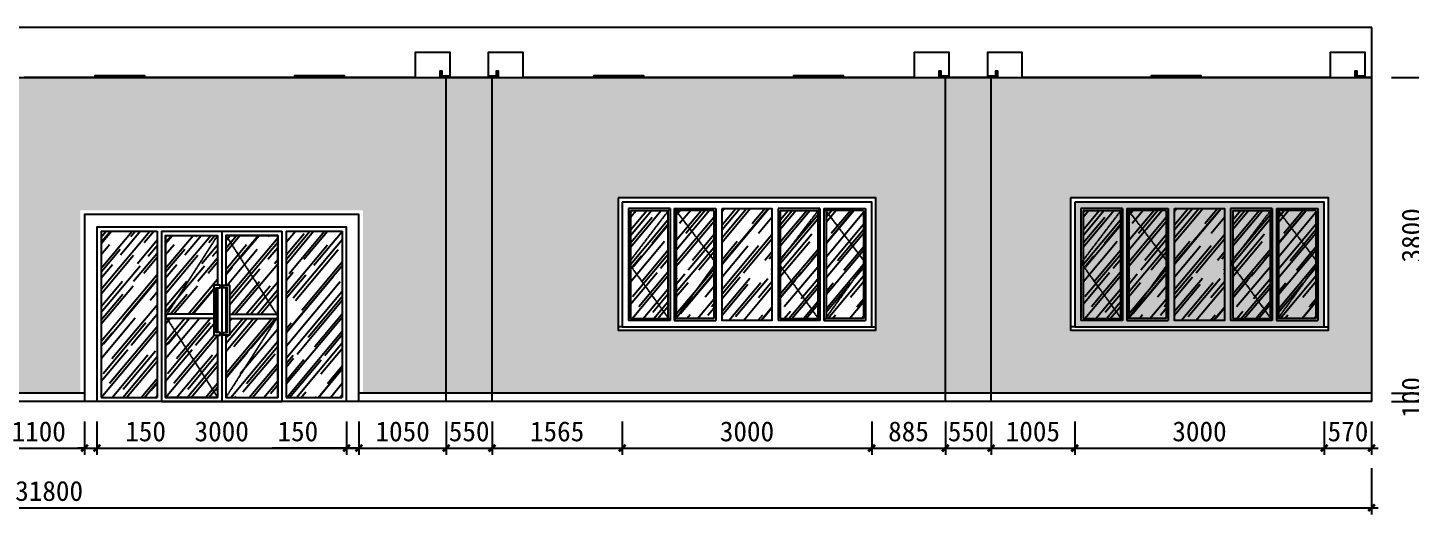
# Model space of a CAD drawing. Header units: millimetres. Extents: x -150677 to 588340, y -254013 to 149700.
# Drawn here: x 554572 to 571195, y -28861 to -23003 of the extents above; entities that cross this region are included whole.
import ezdxf

# ---------------------------------------------------------------- set-up
doc = ezdxf.new("R2010")
doc.units = ezdxf.units.MM
doc.header["$LTSCALE"] = 10
doc.header["$MEASUREMENT"] = 0
doc.linetypes.add('DASH', pattern=[0.35, 0.25, -0.1])
for name, color, linetype in [('1-Ba原始建筑墙体', 2, 'Continuous'), ('2-Ba顶面轮廓', 4, 'Continuous'), ('9-ELd细', 8, 'Continuous'), ('饰物', 46, 'Continuous')]:
    doc.layers.add(name, color=color, linetype=linetype)
doc.styles.get("Standard").update_dxf_attribs({"font": ''})
doc.styles.get('Standard').set_extended_font_data('SimSun')
doc.dimstyles.new('DIMN80', dxfattribs={"dimscale": 0.8, "dimtxt": 300, "dimasz": 100, "dimexe": 100, "dimexo": 300, "dimgap": 100, "dimtad": 1, "dimdec": 0, "dimtxsty": 'Standard', "dimblk": 'ARCHTICK', "dimcen": 2.5, "dimdle": 100, "dimclrd": 8, "dimclre": 8, "dimclrt": 96, "dimadec": 0, "dimazin": 0, "dimtfac": 1, "dimtdec": 0, "dimtmove": 0, "dimatfit": 3, "dimldrblk": 'DOT', "dimfxl": 100, "dimarcsym": 0})
pattern_1 = [(50, (555455, -27453.54), (129.618, 465.617), [3000, -400, 1000, -200]), (50, (555721, -27353.54), (-332.325, 17.773), [600, -66, 1200, -150]), (50, (555555, -27283.54), (565.849, 882.82), [1600, -280, 800, -200])]
pattern_2 = [(50, (556229.5, -27453.54), (129.618, 465.617), [3000, -400, 1000, -200]), (50, (556495.5, -27353.54), (-332.325, 17.773), [600, -66, 1200, -150]), (50, (556329.5, -27283.54), (565.849, 882.82), [1600, -280, 800, -200])]

# ---------------------------------------------------------------- blocks, each defined once
blk = doc.blocks.new('_ArchTick')
at = {"color": 0, "linetype": 'ByBlock', "const_width": 0.4}
blk.add_lwpolyline([(-0.5, -0.5), (0.5, 0.5)], dxfattribs=at)
blk = doc.blocks.new('*D1767')
at = {"layer": '2-Ba顶面轮廓', "color": 8, "lineweight": -2, "transparency": 16777216}
for p, q in [((554155, -27744), (554155, -28144)), ((555255, -27744), (555255, -28144)), ((554075, -28064), (555335, -28064))]:
    blk.add_line(p, q, dxfattribs=at)
at = {"layer": 'Defpoints', "color": 0, "transparency": 16777216}
for p in [(554155, -27504), (555255, -27504), (555255, -28064)]:
    blk.add_point(p, dxfattribs=at)
at = {"layer": '2-Ba顶面轮廓', "color": 8, "lineweight": -2, "transparency": 16777216, "xscale": 80, "yscale": 80, "zscale": 80, "rotation": 180}
blk.add_blockref('_ArchTick', (554155, -28064), dxfattribs=at)
at = {"layer": '2-Ba顶面轮廓', "color": 8, "lineweight": -2, "transparency": 16777216, "xscale": 80, "yscale": 80, "zscale": 80}
blk.add_blockref('_ArchTick', (555255, -28064), dxfattribs=at)
at = {"layer": '2-Ba顶面轮廓', "color": 96, "transparency": 16777216, "insert": (554705, -27864), "char_height": 240, "attachment_point": 5}
blk.add_mtext('1100', dxfattribs=at)
blk = doc.blocks.new('_DOT')
at = {"color": 0, "linetype": 'ByBlock'}
blk.add_line((-0.35, 0), (-1, 0), dxfattribs=at)
at = {"color": 0, "linetype": 'ByBlock', "const_width": 0.35}
blk.add_lwpolyline([(-0.175, 0, 1), (0.175, 0, 1)], format="xyb", close=True, dxfattribs=at)
blk = doc.blocks.new('*D1768')
at = {"layer": '2-Ba顶面轮廓', "color": 8, "lineweight": -2, "transparency": 16777216}
for p, q in [((555255, -27744), (555255, -28144)), ((555405, -27744), (555405, -28144)), ((555255, -28064), (555175, -28064)), ((555255, -28064), (555405, -28064)), ((555405, -28064), (556298, -28064))]:
    blk.add_line(p, q, dxfattribs=at)
at = {"layer": 'Defpoints', "color": 0, "transparency": 16777216}
for p in [(555255, -27504), (555405, -27504), (555405, -28064)]:
    blk.add_point(p, dxfattribs=at)
at = {"layer": '2-Ba顶面轮廓', "color": 8, "lineweight": -2, "transparency": 16777216, "xscale": 80, "yscale": 80, "zscale": 80}
blk.add_blockref('_ArchTick', (555255, -28064), dxfattribs=at)
at = {"layer": '2-Ba顶面轮廓', "color": 8, "lineweight": -2, "transparency": 16777216, "xscale": 80, "yscale": 80, "zscale": 80, "rotation": 180}
blk.add_blockref('_ArchTick', (555405, -28064), dxfattribs=at)
at = {"layer": '2-Ba顶面轮廓', "color": 96, "transparency": 16777216, "insert": (555990, -27864), "char_height": 240, "attachment_point": 5}
blk.add_mtext('150', dxfattribs=at)
blk = doc.blocks.new('*D1769')
at = {"layer": '2-Ba顶面轮廓', "color": 8, "lineweight": -2, "transparency": 16777216}
for p, q in [((555405, -27744), (555405, -28144)), ((558405, -27744), (558405, -28144)), ((555325, -28064), (558485, -28064))]:
    blk.add_line(p, q, dxfattribs=at)
at = {"layer": 'Defpoints', "color": 0, "transparency": 16777216}
for p in [(555405, -27504), (558405, -27504), (558405, -28064)]:
    blk.add_point(p, dxfattribs=at)
at = {"layer": '2-Ba顶面轮廓', "color": 8, "lineweight": -2, "transparency": 16777216, "xscale": 80, "yscale": 80, "zscale": 80, "rotation": 180}
blk.add_blockref('_ArchTick', (555405, -28064), dxfattribs=at)
at = {"layer": '2-Ba顶面轮廓', "color": 8, "lineweight": -2, "transparency": 16777216, "xscale": 80, "yscale": 80, "zscale": 80}
blk.add_blockref('_ArchTick', (558405, -28064), dxfattribs=at)
at = {"layer": '2-Ba顶面轮廓', "color": 96, "transparency": 16777216, "insert": (556905, -27864), "char_height": 240, "attachment_point": 5}
blk.add_mtext('3000', dxfattribs=at)
blk = doc.blocks.new('*D1770')
at = {"layer": '2-Ba顶面轮廓', "color": 8, "lineweight": -2, "transparency": 16777216}
for p, q in [((558405, -27744), (558405, -28144)), ((558555, -27744), (558555, -28144)), ((558405, -28064), (557512, -28064)), ((558555, -28064), (558405, -28064)), ((558555, -28064), (558635, -28064))]:
    blk.add_line(p, q, dxfattribs=at)
at = {"layer": 'Defpoints', "color": 0, "transparency": 16777216}
for p in [(558405, -27504), (558555, -27504), (558555, -28064)]:
    blk.add_point(p, dxfattribs=at)
at = {"layer": '2-Ba顶面轮廓', "color": 8, "lineweight": -2, "transparency": 16777216, "xscale": 80, "yscale": 80, "zscale": 80}
blk.add_blockref('_ArchTick', (558405, -28064), dxfattribs=at)
at = {"layer": '2-Ba顶面轮廓', "color": 8, "lineweight": -2, "transparency": 16777216, "xscale": 80, "yscale": 80, "zscale": 80, "rotation": 180}
blk.add_blockref('_ArchTick', (558555, -28064), dxfattribs=at)
at = {"layer": '2-Ba顶面轮廓', "color": 96, "transparency": 16777216, "insert": (557820, -27864), "char_height": 240, "attachment_point": 5}
blk.add_mtext('150', dxfattribs=at)
blk = doc.blocks.new('*D1771')
at = {"layer": '2-Ba顶面轮廓', "color": 8, "lineweight": -2, "transparency": 16777216}
for p, q in [((558555, -27744), (558555, -28144)), ((559605, -27744), (559605, -28144)), ((558475, -28064), (559685, -28064))]:
    blk.add_line(p, q, dxfattribs=at)
at = {"layer": 'Defpoints', "color": 0, "transparency": 16777216}
for p in [(558555, -27504), (559605, -27504), (559605, -28064)]:
    blk.add_point(p, dxfattribs=at)
at = {"layer": '2-Ba顶面轮廓', "color": 8, "lineweight": -2, "transparency": 16777216, "xscale": 80, "yscale": 80, "zscale": 80, "rotation": 180}
blk.add_blockref('_ArchTick', (558555, -28064), dxfattribs=at)
at = {"layer": '2-Ba顶面轮廓', "color": 8, "lineweight": -2, "transparency": 16777216, "xscale": 80, "yscale": 80, "zscale": 80}
blk.add_blockref('_ArchTick', (559605, -28064), dxfattribs=at)
at = {"layer": '2-Ba顶面轮廓', "color": 96, "transparency": 16777216, "insert": (559080, -27864), "char_height": 240, "attachment_point": 5}
blk.add_mtext('1050', dxfattribs=at)
blk = doc.blocks.new('*D1772')
at = {"layer": '2-Ba顶面轮廓', "color": 8, "lineweight": -2, "transparency": 16777216}
for p, q in [((559605, -27744), (559605, -28144)), ((560155, -27744), (560155, -28144)), ((559525, -28064), (560235, -28064))]:
    blk.add_line(p, q, dxfattribs=at)
at = {"layer": 'Defpoints', "color": 0, "transparency": 16777216}
for p in [(559605, -27504), (560155, -27504), (560155, -28064)]:
    blk.add_point(p, dxfattribs=at)
at = {"layer": '2-Ba顶面轮廓', "color": 8, "lineweight": -2, "transparency": 16777216, "xscale": 80, "yscale": 80, "zscale": 80, "rotation": 180}
blk.add_blockref('_ArchTick', (559605, -28064), dxfattribs=at)
at = {"layer": '2-Ba顶面轮廓', "color": 8, "lineweight": -2, "transparency": 16777216, "xscale": 80, "yscale": 80, "zscale": 80}
blk.add_blockref('_ArchTick', (560155, -28064), dxfattribs=at)
at = {"layer": '2-Ba顶面轮廓', "color": 96, "transparency": 16777216, "insert": (559880, -27864), "char_height": 240, "attachment_point": 5}
blk.add_mtext('550', dxfattribs=at)
blk = doc.blocks.new('*D1773')
at = {"layer": '2-Ba顶面轮廓', "color": 8, "lineweight": -2, "transparency": 16777216}
for p, q in [((560155, -27744), (560155, -28144)), ((561720, -27744), (561720, -28144)), ((560075, -28064), (561800, -28064))]:
    blk.add_line(p, q, dxfattribs=at)
at = {"layer": 'Defpoints', "color": 0, "transparency": 16777216}
for p in [(560155, -27504), (561720, -27504), (561720, -28064)]:
    blk.add_point(p, dxfattribs=at)
at = {"layer": '2-Ba顶面轮廓', "color": 8, "lineweight": -2, "transparency": 16777216, "xscale": 80, "yscale": 80, "zscale": 80, "rotation": 180}
blk.add_blockref('_ArchTick', (560155, -28064), dxfattribs=at)
at = {"layer": '2-Ba顶面轮廓', "color": 8, "lineweight": -2, "transparency": 16777216, "xscale": 80, "yscale": 80, "zscale": 80}
blk.add_blockref('_ArchTick', (561720, -28064), dxfattribs=at)
at = {"layer": '2-Ba顶面轮廓', "color": 96, "transparency": 16777216, "insert": (560937, -27864), "char_height": 240, "attachment_point": 5}
blk.add_mtext('1565', dxfattribs=at)
blk = doc.blocks.new('*D1774')
at = {"layer": '2-Ba顶面轮廓', "color": 8, "lineweight": -2, "transparency": 16777216}
for p, q in [((561720, -27744), (561720, -28144)), ((564720, -27744), (564720, -28144)), ((561640, -28064), (564800, -28064))]:
    blk.add_line(p, q, dxfattribs=at)
at = {"layer": 'Defpoints', "color": 0, "transparency": 16777216}
for p in [(561720, -27504), (564720, -27504), (564720, -28064)]:
    blk.add_point(p, dxfattribs=at)
at = {"layer": '2-Ba顶面轮廓', "color": 8, "lineweight": -2, "transparency": 16777216, "xscale": 80, "yscale": 80, "zscale": 80, "rotation": 180}
blk.add_blockref('_ArchTick', (561720, -28064), dxfattribs=at)
at = {"layer": '2-Ba顶面轮廓', "color": 8, "lineweight": -2, "transparency": 16777216, "xscale": 80, "yscale": 80, "zscale": 80}
blk.add_blockref('_ArchTick', (564720, -28064), dxfattribs=at)
at = {"layer": '2-Ba顶面轮廓', "color": 96, "transparency": 16777216, "insert": (563220, -27864), "char_height": 240, "attachment_point": 5}
blk.add_mtext('3000', dxfattribs=at)
blk = doc.blocks.new('*D1775')
at = {"layer": '2-Ba顶面轮廓', "color": 8, "lineweight": -2, "transparency": 16777216}
for p, q in [((564720, -27744), (564720, -28144)), ((565605, -27744), (565605, -28144)), ((564640, -28064), (565685, -28064))]:
    blk.add_line(p, q, dxfattribs=at)
at = {"layer": 'Defpoints', "color": 0, "transparency": 16777216}
for p in [(564720, -27504), (565605, -27504), (565605, -28064)]:
    blk.add_point(p, dxfattribs=at)
at = {"layer": '2-Ba顶面轮廓', "color": 8, "lineweight": -2, "transparency": 16777216, "xscale": 80, "yscale": 80, "zscale": 80, "rotation": 180}
blk.add_blockref('_ArchTick', (564720, -28064), dxfattribs=at)
at = {"layer": '2-Ba顶面轮廓', "color": 8, "lineweight": -2, "transparency": 16777216, "xscale": 80, "yscale": 80, "zscale": 80}
blk.add_blockref('_ArchTick', (565605, -28064), dxfattribs=at)
at = {"layer": '2-Ba顶面轮廓', "color": 96, "transparency": 16777216, "insert": (565162, -27864), "char_height": 240, "attachment_point": 5}
blk.add_mtext('885', dxfattribs=at)
blk = doc.blocks.new('*D1776')
at = {"layer": '2-Ba顶面轮廓', "color": 8, "lineweight": -2, "transparency": 16777216}
for p, q in [((565605, -27744), (565605, -28144)), ((566155, -27744), (566155, -28144)), ((565525, -28064), (566235, -28064))]:
    blk.add_line(p, q, dxfattribs=at)
at = {"layer": 'Defpoints', "color": 0, "transparency": 16777216}
for p in [(565605, -27504), (566155, -27504), (566155, -28064)]:
    blk.add_point(p, dxfattribs=at)
at = {"layer": '2-Ba顶面轮廓', "color": 8, "lineweight": -2, "transparency": 16777216, "xscale": 80, "yscale": 80, "zscale": 80, "rotation": 180}
blk.add_blockref('_ArchTick', (565605, -28064), dxfattribs=at)
at = {"layer": '2-Ba顶面轮廓', "color": 8, "lineweight": -2, "transparency": 16777216, "xscale": 80, "yscale": 80, "zscale": 80}
blk.add_blockref('_ArchTick', (566155, -28064), dxfattribs=at)
at = {"layer": '2-Ba顶面轮廓', "color": 96, "transparency": 16777216, "insert": (565880, -27864), "char_height": 240, "attachment_point": 5}
blk.add_mtext('550', dxfattribs=at)
blk = doc.blocks.new('*D1777')
at = {"layer": '2-Ba顶面轮廓', "color": 8, "lineweight": -2, "transparency": 16777216}
for p, q in [((566155, -27744), (566155, -28144)), ((567160, -27744), (567160, -28144)), ((566075, -28064), (567240, -28064))]:
    blk.add_line(p, q, dxfattribs=at)
at = {"layer": 'Defpoints', "color": 0, "transparency": 16777216}
for p in [(566155, -27504), (567160, -27504), (567160, -28064)]:
    blk.add_point(p, dxfattribs=at)
at = {"layer": '2-Ba顶面轮廓', "color": 8, "lineweight": -2, "transparency": 16777216, "xscale": 80, "yscale": 80, "zscale": 80, "rotation": 180}
blk.add_blockref('_ArchTick', (566155, -28064), dxfattribs=at)
at = {"layer": '2-Ba顶面轮廓', "color": 8, "lineweight": -2, "transparency": 16777216, "xscale": 80, "yscale": 80, "zscale": 80}
blk.add_blockref('_ArchTick', (567160, -28064), dxfattribs=at)
at = {"layer": '2-Ba顶面轮廓', "color": 96, "transparency": 16777216, "insert": (566657, -27864), "char_height": 240, "attachment_point": 5}
blk.add_mtext('1005', dxfattribs=at)
blk = doc.blocks.new('*D1778')
at = {"layer": '2-Ba顶面轮廓', "color": 8, "lineweight": -2, "transparency": 16777216}
for p, q in [((567160, -27744), (567160, -28144)), ((570160, -27744), (570160, -28144)), ((567080, -28064), (570240, -28064))]:
    blk.add_line(p, q, dxfattribs=at)
at = {"layer": 'Defpoints', "color": 0, "transparency": 16777216}
for p in [(567160, -27504), (570160, -27504), (570160, -28064)]:
    blk.add_point(p, dxfattribs=at)
at = {"layer": '2-Ba顶面轮廓', "color": 8, "lineweight": -2, "transparency": 16777216, "xscale": 80, "yscale": 80, "zscale": 80, "rotation": 180}
blk.add_blockref('_ArchTick', (567160, -28064), dxfattribs=at)
at = {"layer": '2-Ba顶面轮廓', "color": 8, "lineweight": -2, "transparency": 16777216, "xscale": 80, "yscale": 80, "zscale": 80}
blk.add_blockref('_ArchTick', (570160, -28064), dxfattribs=at)
at = {"layer": '2-Ba顶面轮廓', "color": 96, "transparency": 16777216, "insert": (568660, -27864), "char_height": 240, "attachment_point": 5}
blk.add_mtext('3000', dxfattribs=at)
blk = doc.blocks.new('*D1779')
at = {"layer": '2-Ba顶面轮廓', "color": 8, "lineweight": -2, "transparency": 16777216}
for p, q in [((570160, -27744), (570160, -28144)), ((570730, -27744), (570730, -28144)), ((570080, -28064), (570810, -28064))]:
    blk.add_line(p, q, dxfattribs=at)
at = {"layer": 'Defpoints', "color": 0, "transparency": 16777216}
for p in [(570160, -27504), (570730, -27504), (570730, -28064)]:
    blk.add_point(p, dxfattribs=at)
at = {"layer": '2-Ba顶面轮廓', "color": 8, "lineweight": -2, "transparency": 16777216, "xscale": 80, "yscale": 80, "zscale": 80, "rotation": 180}
blk.add_blockref('_ArchTick', (570160, -28064), dxfattribs=at)
at = {"layer": '2-Ba顶面轮廓', "color": 8, "lineweight": -2, "transparency": 16777216, "xscale": 80, "yscale": 80, "zscale": 80}
blk.add_blockref('_ArchTick', (570730, -28064), dxfattribs=at)
at = {"layer": '2-Ba顶面轮廓', "color": 96, "transparency": 16777216, "insert": (570445, -27864), "char_height": 240, "attachment_point": 5}
blk.add_mtext('570', dxfattribs=at)
blk = doc.blocks.new('*D1780')
at = {"layer": '2-Ba顶面轮廓', "color": 8, "lineweight": -2, "transparency": 16777216}
for p, q in [((538930, -28304), (538930, -28861)), ((570730, -28304), (570730, -28861)), ((538850, -28781), (570810, -28781))]:
    blk.add_line(p, q, dxfattribs=at)
at = {"layer": 'Defpoints', "color": 0, "transparency": 16777216}
for p in [(538930, -28064), (570730, -28064), (570730, -28781)]:
    blk.add_point(p, dxfattribs=at)
at = {"layer": '2-Ba顶面轮廓', "color": 8, "lineweight": -2, "transparency": 16777216, "xscale": 80, "yscale": 80, "zscale": 80, "rotation": 180}
blk.add_blockref('_ArchTick', (538930, -28781), dxfattribs=at)
at = {"layer": '2-Ba顶面轮廓', "color": 8, "lineweight": -2, "transparency": 16777216, "xscale": 80, "yscale": 80, "zscale": 80}
blk.add_blockref('_ArchTick', (570730, -28781), dxfattribs=at)
at = {"layer": '2-Ba顶面轮廓', "color": 96, "transparency": 16777216, "insert": (554830, -28581), "char_height": 240, "attachment_point": 5}
blk.add_mtext('31800', dxfattribs=at)
blk = doc.blocks.new('*D1783')
at = {"layer": '2-Ba顶面轮廓', "color": 8, "lineweight": -2, "transparency": 16777216}
for p, q in [((570970, -27404), (571493, -27404)), ((571413, -27404), (571413, -27324)), ((571413, -27504), (571413, -27404)), ((570970, -27504), (571493, -27504)), ((571413, -27504), (571413, -27584))]:
    blk.add_line(p, q, dxfattribs=at)
at = {"layer": 'Defpoints', "color": 0, "transparency": 16777216}
for p in [(570730, -27404), (571413, -27404), (570730, -27504)]:
    blk.add_point(p, dxfattribs=at)
at = {"layer": '2-Ba顶面轮廓', "color": 8, "lineweight": -2, "transparency": 16777216, "xscale": 80, "yscale": 80, "zscale": 80}
for p, rotation in [((571413, -27404), 270), ((571413, -27504), 90)]:
    blk.add_blockref('_ArchTick', p, dxfattribs=dict(at, rotation=rotation))
at = {"layer": '2-Ba顶面轮廓', "color": 96, "transparency": 16777216, "insert": (571213, -27454), "char_height": 240, "attachment_point": 5, "rotation": 90}
blk.add_mtext('100', dxfattribs=at)
blk = doc.blocks.new('*D1784')
at = {"layer": '2-Ba顶面轮廓', "color": 8, "lineweight": -2, "transparency": 16777216}
for p, q in [((570970, -23604), (571493, -23604)), ((571413, -27484), (571413, -23524)), ((570970, -27404), (571493, -27404))]:
    blk.add_line(p, q, dxfattribs=at)
at = {"layer": 'Defpoints', "color": 0, "transparency": 16777216}
for p in [(570730, -23604), (571413, -23604), (570730, -27404)]:
    blk.add_point(p, dxfattribs=at)
at = {"layer": '2-Ba顶面轮廓', "color": 8, "lineweight": -2, "transparency": 16777216, "xscale": 80, "yscale": 80, "zscale": 80}
for p, rotation in [((571413, -23604), 90), ((571413, -27404), 270)]:
    blk.add_blockref('_ArchTick', p, dxfattribs=dict(at, rotation=rotation))
at = {"layer": '2-Ba顶面轮廓', "color": 96, "transparency": 16777216, "insert": (571213, -25504), "char_height": 240, "attachment_point": 5, "rotation": 90}
blk.add_mtext('3800', dxfattribs=at)

msp = doc.modelspace()

# ---------------------------------------------------------------- hatches: boundary and pattern name
h = msp.add_hatch()
h.set_pattern_fill('木材', color=251, scale=50, style=0)
h.set_pattern_definition([(50, (561820, -26528.57), (129.618, 465.617), [3000, -400, 1000, -200]), (50, (562086, -26428.57), (-332.325, 17.773), [600, -66, 1200, -150]), (50, (561920, -26358.57), (565.849, 882.82), [1600, -280, 800, -200])])
h.paths.add_polyline_path([(564620, -25803.1), (564620, -25203.6), (564170, -25203.6), (564170, -25211.4)])
h.paths.add_polyline_path([(564170, -25211.4), (564170, -26493.9), (564620, -25870.6), (564620, -25803.1)])
h.paths.add_polyline_path([(564170, -26493.9), (564170, -26503.6), (564620, -26503.6), (564620, -25870.6)])
h.paths.add_polyline_path([(564070, -25211.4), (563620, -25803.1), (563620, -25870.6), (564070, -26493.9)])
h.paths.add_polyline_path([(563620, -25803.1), (564070, -25211.4), (564070, -25203.6), (563620, -25203.6)])
h.paths.add_polyline_path([(563620, -25870.6), (563620, -26503.6), (564070, -26503.6), (564070, -26493.9)])
h.paths.add_polyline_path([(563520, -25178.6), (562920, -25178.6), (562920, -26528.6), (563520, -26528.6)])
h.paths.add_polyline_path([(562820, -25870.6), (562370, -26493.9), (562370, -26503.6), (562820, -26503.6)])
h.paths.add_polyline_path([(562820, -25870.6), (562820, -25803.1), (562370, -25211.4), (562370, -26493.9)])
h.paths.add_polyline_path([(562820, -25203.6), (562370, -25203.6), (562370, -25211.4), (562820, -25803.1)])
h.paths.add_polyline_path([(562270, -25211.4), (562270, -25203.6), (561820, -25203.6), (561820, -25803.1)])
h.paths.add_polyline_path([(561820, -25803.1), (561820, -25870.6), (562270, -26493.9), (562270, -25211.4)])
h.paths.add_polyline_path([(561820, -25870.6), (561820, -26503.6), (562270, -26503.6), (562270, -26493.9)])
h = msp.add_hatch()
h.set_pattern_fill('木材', color=251, scale=50, style=0)
h.set_pattern_definition([(50, (567259.94, -26528.57), (129.618, 465.617), [3000, -400, 1000, -200]), (50, (567525.94, -26428.57), (-332.325, 17.773), [600, -66, 1200, -150]), (50, (567359.94, -26358.57), (565.849, 882.82), [1600, -280, 800, -200])])
h.paths.add_polyline_path([(570059.9, -25803.1), (570059.9, -25203.6), (569609.9, -25203.6), (569609.9, -25211.4)])
h.paths.add_polyline_path([(569609.9, -25211.4), (569609.9, -26493.9), (570059.9, -25870.6), (570059.9, -25803.1)])
h.paths.add_polyline_path([(569609.9, -26493.9), (569609.9, -26503.6), (570059.9, -26503.6), (570059.9, -25870.6)])
h.paths.add_polyline_path([(569509.9, -25211.4), (569059.9, -25803.1), (569059.9, -25870.6), (569509.9, -26493.9)])
h.paths.add_polyline_path([(569059.9, -25803.1), (569509.9, -25211.4), (569509.9, -25203.6), (569059.9, -25203.6)])
h.paths.add_polyline_path([(569059.9, -25870.6), (569059.9, -26503.6), (569509.9, -26503.6), (569509.9, -26493.9)])
h.paths.add_polyline_path([(568959.9, -25178.6), (568359.9, -25178.6), (568359.9, -26528.6), (568959.9, -26528.6)])
h.paths.add_polyline_path([(568259.9, -25870.6), (567809.9, -26493.9), (567809.9, -26503.6), (568259.9, -26503.6)])
h.paths.add_polyline_path([(568259.9, -25870.6), (568259.9, -25803.1), (567809.9, -25211.4), (567809.9, -26493.9)])
h.paths.add_polyline_path([(568259.9, -25203.6), (567809.9, -25203.6), (567809.9, -25211.4), (568259.9, -25803.1)])
h.paths.add_polyline_path([(567709.9, -25211.4), (567709.9, -25203.6), (567259.9, -25203.6), (567259.9, -25803.1)])
h.paths.add_polyline_path([(567259.9, -25803.1), (567259.9, -25870.6), (567709.9, -26493.9), (567709.9, -25211.4)])
h.paths.add_polyline_path([(567259.9, -25870.6), (567259.9, -26503.6), (567709.9, -26503.6), (567709.9, -26493.9)])
at = {"layer": '2-Ba顶面轮廓'}
h = msp.add_hatch(dxfattribs=at)
h.set_pattern_fill('AR-SAND', color=251, scale=100, angle=90, style=0)
h.set_pattern_definition([(127.5, (538930, -27403.5), (-244.7066, -8.0002), [0, -193.04, 0, -215.9, 0, -206.375]), (97.5, (538930, -27403.5), (-358.4126, 224.7616), [0, -104.14, 0, -173.99, 0, -66.675]), (57.5, (538930, -27559.7), (-0.7186, 395.4962), [0, -63.5, 0, -228.6, 0, -298.45]), (47.5, (538930, -27559.7), (-111.4647, 381.7782), [0, -31.75, 0, -149.86, 0, -171.45])])
h.paths.add_polyline_path([(541605, -23603.5), (541530, -23603.5), (538930, -23603.5), (538930, -27403.5), (541605, -27403.5)])
h.paths.add_polyline_path([(542155, -23603.5), (541605, -23603.5), (541605, -27403.5), (542155, -27403.5)])
h.paths.add_polyline_path([(547605, -23603.5), (542155, -23603.5), (542155, -27403.5), (547605, -27403.5)])
h.paths.add_polyline_path([(543670, -25053.6), (546770, -25053.6), (546770, -26643.6), (543670, -26643.6)], flags=16)
h.paths.add_polyline_path([(553605, -23603.5), (553530, -23603.5), (548155, -23603.5), (548155, -27403.5), (553605, -27403.5)])
h.paths.add_polyline_path([(552770, -25053.6), (552770, -26643.6), (549670, -26643.6), (549670, -25053.6)], flags=16)
h.paths.add_polyline_path([(559605, -23603.5), (559530, -23603.5), (554155, -23603.5), (554155, -27403.5), (555205, -27403.5), (555205, -25203.5), (558605, -25203.5), (558605, -27403.5), (559605, -27403.5)])
h.paths.add_polyline_path([(565605, -23603.5), (565530, -23603.5), (560155, -23603.5), (560155, -27403.5), (565605, -27403.5)])
h.paths.add_polyline_path([(564770, -25053.6), (564770, -26643.6), (561670, -26643.6), (561670, -25053.6)], flags=16)
h.paths.add_polyline_path([(570730.4, -23603.5), (570532.4, -23603.5), (566155, -23603.5), (566155, -27403.5), (570730.4, -27403.5)])
h.paths.add_polyline_path([(567109.9, -25053.6), (570209.9, -25053.6), (570209.9, -26643.6), (567109.9, -26643.6)], flags=16)
h.paths.add_polyline_path([(567159.9, -25103.6), (570159.9, -25103.6), (570159.9, -26603.6), (567159.9, -26603.6)], flags=0)
h.paths.add_polyline_path([(566155, -23603.5), (565605, -23603.5), (565605, -27403.5), (566155, -27403.5)])
h.paths.add_polyline_path([(560155, -23603.5), (559605, -23603.5), (559605, -27403.5), (560155, -27403.5)])
h.paths.add_polyline_path([(554155, -23603.5), (553605, -23603.5), (553605, -27403.5), (554155, -27403.5)])
h.paths.add_polyline_path([(548155, -23603.5), (547605, -23603.5), (547605, -27403.5), (548155, -27403.5)])
h.paths.add_polyline_path([(570638.2, -26838), (570638.2, -26070), (570998.2, -26070), (570998.2, -26838)], flags=9)
h = msp.add_hatch(dxfattribs=at)
h.set_pattern_fill('木材', color=251, scale=50, style=0)
h.set_pattern_definition(pattern_1)
h.paths.add_polyline_path([(556129.5, -25453.5), (555455, -25453.5), (555455, -25848.5), (555455, -27453.5), (556129.5, -27453.5)])
h = msp.add_hatch(dxfattribs=at)
h.set_pattern_fill('木材', color=251, scale=50, style=0)
h.set_pattern_definition(pattern_2)
h.paths.add_polyline_path([(556838.4, -26503.5), (556838.4, -26673.5), (556854.5, -26673.5), (556854.5, -26503.5)])
h.paths.add_polyline_path([(556808.4, -26703.5), (556808.4, -26503.5), (556229.5, -26503.5), (556229.5, -27453.5), (556854.5, -27453.5), (556854.5, -26703.5)])
h.paths.add_polyline_path([(556838.4, -26133.5), (556838.4, -26453.5), (556854.5, -26453.5), (556854.5, -26133.5)])
h.paths.add_polyline_path([(556808.4, -26453.5), (556808.4, -26103.5), (556854.5, -26103.5), (556854.5, -25503.5), (556229.5, -25503.5), (556229.5, -26453.5)])
h = msp.add_hatch(dxfattribs=at)
h.set_pattern_fill('木材', color=251, scale=50, style=0)
h.set_pattern_definition(pattern_2)
h.paths.add_polyline_path([(556970.5, -26453.5), (556970.5, -26133.5), (556954.5, -26133.5), (556954.5, -26453.5)])
h.paths.add_polyline_path([(557000.5, -26103.5), (557000.5, -26453.5), (557579.5, -26453.5), (557579.5, -25503.5), (556954.5, -25503.5), (556954.5, -26103.5)])
h.paths.add_polyline_path([(556954.5, -26673.5), (556970.5, -26673.5), (556970.5, -26503.5), (556954.5, -26503.5)])
h.paths.add_polyline_path([(557000.5, -26703.5), (556954.5, -26703.5), (556954.5, -27453.5), (557579.5, -27453.5), (557579.5, -26503.5), (557000.5, -26503.5)])
h = msp.add_hatch(dxfattribs=at)
h.set_pattern_fill('木材', color=251, scale=50, style=0)
h.set_pattern_definition(pattern_1)
h.paths.add_polyline_path([(558355, -25453.5), (557702.5, -25453.5), (557679.5, -25453.5), (557679.5, -27453.5), (558355, -27453.5)])

# ---------------------------------------------------------------- linework, layer by layer
at = {"color": 8, "linetype": 'DASH'}
for p, q in [((562295, -25178.6), (561795, -25836)), ((562345, -25178.6), (562845, -25836)), ((564095, -25178.6), (563595, -25836)), ((564145, -25178.6), (564645, -25836)), ((567734.9, -25178.6), (567234.9, -25836)), ((567784.9, -25178.6), (568284.9, -25836)), ((569534.9, -25178.6), (569034.9, -25836)), ((569584.9, -25178.6), (570084.9, -25836)), ((561795, -25836), (562295, -26528.6)), ((562845, -25836), (562345, -26528.6)), ((563595, -25836), (564095, -26528.6)), ((564645, -25836), (564145, -26528.6)), ((567234.9, -25836), (567734.9, -26528.6)), ((568284.9, -25836), (567784.9, -26528.6)), ((569034.9, -25836), (569534.9, -26528.6)), ((570084.9, -25836), (569584.9, -26528.6))]:
    msp.add_line(p, q, dxfattribs=at)
at = {"layer": '1-Ba原始建筑墙体'}
for p, q in [((570730.4, -23003.5), (538930, -23003.6)), ((570730.4, -27503.5), (570730.4, -23003.5)), ((570730.4, -27503.5), (538930, -27503.6))]:
    msp.add_line(p, q, dxfattribs=at)
at = {"layer": '2-Ba顶面轮廓'}
for p, q in [((559605, -27503.5), (559605, -23603.5)), ((560155, -27503.5), (560155, -23603.5)), ((565605, -27503.5), (565605, -23603.5)), ((566155, -27503.5), (566155, -23603.5)), ((555455, -25453.5), (556129.5, -25453.5)), ((555455, -25453.5), (555455, -27453.5)), ((555455, -25453.5), (555455, -25848.5)), ((556129.5, -25453.5), (556129.5, -27453.5)), ((556179.5, -25453.5), (556954.5, -25453.5)), ((556179.5, -25453.5), (556179.5, -27503.5)), ((556229.5, -25503.5), (556229.5, -27453.5)), ((556229.5, -25503.5), (556854.5, -25503.5)), ((556854.5, -25503.5), (556854.5, -26103.5)), ((556904.5, -25453.5), (556904.5, -27503.5)), ((556954.5, -25453.5), (557629.5, -25453.5)), ((556954.5, -25503.5), (556954.5, -26103.5)), ((556954.5, -25503.5), (557579.5, -25503.5)), ((557579.5, -25503.5), (557579.5, -27453.5)), ((557629.5, -25453.5), (557629.5, -27503.5)), ((557679.5, -25453.5), (558355, -25453.5)), ((557679.5, -25453.5), (557679.5, -27453.5)), ((557702.5, -25453.5), (558355, -25453.5)), ((558305, -25453.5), (558305, -25453.5)), ((558355, -25453.5), (558355, -27453.5)), ((555455, -25868.5), (555455, -26203.5)), ((555455, -26223.5), (555455, -26658.5)), ((556854.5, -26133.5), (556854.5, -26673.5)), ((556954.5, -26133.5), (556954.5, -26673.5)), ((556808.4, -26453.5), (556229.5, -26453.5)), ((556808.4, -26503.5), (556229.5, -26503.5)), ((556854.5, -26453.5), (556838.4, -26453.5)), ((556854.5, -26503.5), (556838.4, -26503.5)), ((556954.5, -26453.5), (556970.5, -26453.5)), ((556954.5, -26503.5), (556970.5, -26503.5)), ((557000.5, -26453.5), (557579.5, -26453.5)), ((557000.5, -26503.5), (557579.5, -26503.5)), ((555455, -26678.5), (555455, -27113.5)), ((556854.5, -26703.5), (556854.5, -27453.5)), ((556954.5, -26703.5), (556954.5, -27453.5)), ((561720, -26603.6), (561670, -26603.6)), ((564720, -26603.6), (564770, -26603.6)), ((567159.9, -26603.6), (567109.9, -26603.6)), ((570159.9, -26603.6), (570209.9, -26603.6)), ((555255, -27403.5), (538930, -27403.5)), ((570730.4, -27403.5), (558555, -27403.5)), ((555455, -27453.5), (556129.5, -27453.5)), ((556179.5, -27503.5), (557629.5, -27503.5)), ((556229.5, -27453.5), (556854.5, -27453.5)), ((556954.5, -27453.5), (557579.5, -27453.5)), ((557679.5, -27453.5), (558355, -27453.5))]:
    msp.add_line(p, q, dxfattribs=at)
at = {"layer": '2-Ba顶面轮廓', "color": 8, "linetype": 'DASH'}
for p, q in [((556854.5, -25503.5), (556229.5, -26478.5)), ((556954.5, -25503.5), (557579.5, -26478.5)), ((556229.5, -26478.5), (556854.5, -27453.5)), ((557579.5, -26478.5), (556954.5, -27453.5))]:
    msp.add_line(p, q, dxfattribs=at)
at = {"layer": '2-Ba顶面轮廓'}
for points in [[(570730.4, -23603.5), (570532.4, -23603.5), (570532.4, -23523.5), (570552.4, -23523.5), (570552.4, -23583.5), (570652.4, -23583.5), (570652.4, -23303.5), (570232.4, -23303.5), (570232.4, -23603.5), (568681.2, -23603.5), (568681.2, -23583.5), (568081.2, -23583.5), (568081.2, -23603.5), (566530, -23603.5), (566530, -23303.5), (566110, -23303.5), (566110, -23583.5), (566210, -23583.5), (566210, -23523.5), (566230, -23523.5), (566230, -23603.5), (565530, -23603.5), (565530, -23523.5), (565550, -23523.5), (565550, -23583.5), (565650, -23583.5), (565650, -23303.5), (565230, -23303.5), (565230, -23603.5), (564380, -23603.5), (564380, -23583.5), (563780, -23583.5), (563780, -23603.5), (561980, -23603.5), (561980, -23583.5), (561380, -23583.5), (561380, -23603.5), (560530, -23603.5), (560530, -23303.5), (560110, -23303.5), (560110, -23583.5), (560210, -23583.5), (560210, -23523.5), (560230, -23523.5), (560230, -23603.5), (559530, -23603.5), (559530, -23523.5), (559550, -23523.5), (559550, -23583.5), (559650, -23583.5), (559650, -23303.5), (559230, -23303.5), (559230, -23603.5), (558380, -23603.5), (558380, -23583.5), (557780, -23583.5), (557780, -23603.5), (555980, -23603.5), (555980, -23583.5), (555380, -23583.5), (555380, -23603.5), (554530, -23603.5)], [(538930, -23603.5), (570730.4, -23603.5)], [(558555, -27503.5), (558555, -25253.5), (555255, -25253.5), (555255, -27503.5)], [(558405, -27503.5), (558405, -25403.5), (555405, -25403.5), (555405, -27503.5)], [(556854.5, -26703.5), (556854.5, -27453.5), (556229.5, -27453.5), (556229.5, -25503.5), (556854.5, -25503.5), (556854.5, -26103.5)], [(556954.5, -26703.5), (556954.5, -27453.5), (557579.5, -27453.5), (557579.5, -25503.5), (556954.5, -25503.5), (556954.5, -26103.5)], [(556854.5, -26133.5), (556854.5, -26673.5)], [(556954.5, -26133.5), (556954.5, -26673.5)]]:
    msp.add_lwpolyline(points, dxfattribs=at)
for points in [[(561670, -25053.6), (561670, -26643.6), (564770, -26643.6), (564770, -25053.6)], [(567109.9, -25053.6), (567109.9, -26643.6), (570209.9, -26643.6), (570209.9, -25053.6)], [(561720, -25103.6), (561720, -26603.6), (564720, -26603.6), (564720, -25103.6)], [(567159.9, -25103.6), (567159.9, -26603.6), (570159.9, -26603.6), (570159.9, -25103.6)]]:
    msp.add_lwpolyline(points, close=True, dxfattribs=at)
at = {"layer": '9-ELd细'}
for p, q in [((561795, -25178.6), (561795, -26528.6)), ((562295, -25178.6), (561795, -25178.6)), ((561820, -25203.6), (561820, -26503.6)), ((561820, -25203.6), (562270, -25203.6)), ((562270, -25203.6), (562270, -26503.6)), ((562295, -25178.6), (562295, -26528.6)), ((562345, -25178.6), (562845, -25178.6)), ((562345, -25178.6), (562345, -26528.6)), ((562820, -25203.6), (562370, -25203.6)), ((562370, -25203.6), (562370, -26503.6)), ((562820, -25203.6), (562820, -26503.6)), ((562845, -25178.6), (562845, -26528.6)), ((563595, -25178.6), (563595, -26528.6)), ((564095, -25178.6), (563595, -25178.6)), ((563620, -25203.6), (563620, -26503.6)), ((563620, -25203.6), (564070, -25203.6)), ((564070, -25203.6), (564070, -26503.6)), ((564095, -25178.6), (564095, -26528.6)), ((564145, -25178.6), (564645, -25178.6)), ((564145, -25178.6), (564145, -26528.6)), ((564620, -25203.6), (564170, -25203.6)), ((564170, -25203.6), (564170, -26503.6)), ((564620, -25203.6), (564620, -26503.6)), ((564645, -25178.6), (564645, -26528.6)), ((567234.9, -25178.6), (567234.9, -26528.6)), ((567734.9, -25178.6), (567234.9, -25178.6)), ((567259.9, -25203.6), (567259.9, -26503.6)), ((567259.9, -25203.6), (567709.9, -25203.6)), ((567709.9, -25203.6), (567709.9, -26503.6)), ((567734.9, -25178.6), (567734.9, -26528.6)), ((567784.9, -25178.6), (568284.9, -25178.6)), ((567784.9, -25178.6), (567784.9, -26528.6)), ((568259.9, -25203.6), (567809.9, -25203.6)), ((567809.9, -25203.6), (567809.9, -26503.6)), ((568259.9, -25203.6), (568259.9, -26503.6)), ((568284.9, -25178.6), (568284.9, -26528.6)), ((569034.9, -25178.6), (569034.9, -26528.6)), ((569534.9, -25178.6), (569034.9, -25178.6)), ((569059.9, -25203.6), (569059.9, -26503.6)), ((569059.9, -25203.6), (569509.9, -25203.6)), ((569509.9, -25203.6), (569509.9, -26503.6)), ((569534.9, -25178.6), (569534.9, -26528.6)), ((569584.9, -25178.6), (570084.9, -25178.6)), ((569584.9, -25178.6), (569584.9, -26528.6)), ((570059.9, -25203.6), (569609.9, -25203.6)), ((569609.9, -25203.6), (569609.9, -26503.6)), ((570059.9, -25203.6), (570059.9, -26503.6)), ((570084.9, -25178.6), (570084.9, -26528.6)), ((562295, -26528.6), (561795, -26528.6)), ((562045, -26528.6), (561795, -26528.6)), ((561820, -26503.6), (562270, -26503.6)), ((562345, -26528.6), (562845, -26528.6)), ((562820, -26503.6), (562370, -26503.6)), ((564095, -26528.6), (563595, -26528.6)), ((563620, -26503.6), (564070, -26503.6)), ((564145, -26528.6), (564645, -26528.6)), ((564620, -26503.6), (564170, -26503.6)), ((564395, -26528.6), (564645, -26528.6)), ((567734.9, -26528.6), (567234.9, -26528.6)), ((567484.9, -26528.6), (567234.9, -26528.6)), ((567259.9, -26503.6), (567709.9, -26503.6)), ((567784.9, -26528.6), (568284.9, -26528.6)), ((568259.9, -26503.6), (567809.9, -26503.6)), ((569534.9, -26528.6), (569034.9, -26528.6)), ((569059.9, -26503.6), (569509.9, -26503.6)), ((569584.9, -26528.6), (570084.9, -26528.6)), ((570059.9, -26503.6), (569609.9, -26503.6)), ((569834.9, -26528.6), (570084.9, -26528.6))]:
    msp.add_line(p, q, dxfattribs=at)
for points in [[(562920, -25178.6), (563520, -25178.6), (563520, -26528.6), (562920, -26528.6)], [(568359.9, -25178.6), (568959.9, -25178.6), (568959.9, -26528.6), (568359.9, -26528.6)]]:
    msp.add_lwpolyline(points, close=True, dxfattribs=at)
at = {"layer": '饰物', "color": 8}
for points in [[(556822.4, -26703.5), (556888.4, -26703.5), (556888.4, -26673.5), (556838.4, -26673.5), (556838.4, -26133.5), (556888.4, -26133.5), (556888.4, -26103.5), (556808.4, -26103.5), (556808.4, -26703.5), (556838.4, -26703.5)], [(556986.5, -26703.5), (556920.5, -26703.5), (556920.5, -26673.5), (556970.5, -26673.5), (556970.5, -26133.5), (556920.5, -26133.5), (556920.5, -26103.5), (557000.5, -26103.5), (557000.5, -26703.5), (556970.5, -26703.5)]]:
    msp.add_lwpolyline(points, dxfattribs=at)

# ---------------------------------------------------------------- dimensions: what is measured, and where the dimension line sits
at = {"layer": '2-Ba顶面轮廓'}
for base, p1, p2, angle, picture, middle in [((571412.9, -23603.9), (570730.4, -27403.9), (570730.4, -23603.9), 270, '*D1784', (571212.9, -25503.9)), ((555255, -28064.5), (554155, -27503.5), (555255, -27503.5), 180, '*D1767', (554705, -27864.5)), ((558405, -28064.5), (555405, -27503.5), (558405, -27503.5), 180, '*D1769', (556905, -27864.5)), ((559605, -28064.5), (558555, -27503.5), (559605, -27503.5), 180, '*D1771', (559080, -27864.5)), ((561720, -28064.5), (560155, -27503.5), (561720, -27503.5), 180, '*D1773', (560937.5, -27864.5)), ((564720, -28064.5), (561720, -27503.5), (564720, -27503.5), 180, '*D1774', (563220, -27864.5)), ((565605, -28064.5), (564720, -27503.5), (565605, -27503.5), 180, '*D1775', (565162.5, -27864.5)), ((567159.9, -28064.5), (566155, -27503.5), (567159.9, -27503.5), 180, '*D1777', (566657.5, -27864.5)), ((570159.9, -28064.5), (567159.9, -27503.5), (570159.9, -27503.5), 180, '*D1778', (568659.9, -27864.5))]:
    dim = msp.add_linear_dim(base=base, p1=p1, p2=p2, angle=angle, dimstyle='DIMN80', dxfattribs=at)
    dim.commit()
    dim.dimension.update_dxf_attribs({"geometry": picture, "text_midpoint": middle})
for base, p1, p2, angle, picture, middle, dimtype in [((571412.9, -27403.9), (570730.4, -27504), (570730.4, -27403.9), 90, '*D1783', (571412.9, -27454), 161), ((555405, -28064.5), (555255, -27503.5), (555405, -27503.5), 180, '*D1768', (555990, -28064.5), 160), ((558555, -28064.5), (558405, -27503.5), (558555, -27503.5), 180, '*D1770', (557820, -28064.5), 160), ((560155, -28064.5), (559605, -27503.5), (560155, -27503.5), 180, '*D1772', (559880, -28064.5), 160), ((566155, -28064.5), (565605, -27503.5), (566155, -27503.5), 180, '*D1776', (565880, -28064.5), 160), ((570730.4322, -28064.4991), (570159.9359, -27503.5006), (570730.4322, -27503.999), 180, '*D1779', (570445.1841, -28064.4991), 160)]:
    dim = msp.add_linear_dim(base=base, p1=p1, p2=p2, angle=angle, dimstyle='DIMN80', dxfattribs=at)
    dim.commit()
    dim.dimension.update_dxf_attribs({"geometry": picture, "text_midpoint": middle, "dimtype": dimtype})
dim = msp.add_aligned_dim(p1=(538930, -28064.5), p2=(570730.4, -28064.5), distance=-717, dimstyle='DIMN80', dxfattribs=at)
dim.commit()
dim.dimension.update_dxf_attribs({"geometry": '*D1780', "text_midpoint": (554830.2, -28581.5)})

doc.saveas('drawing.dxf')
